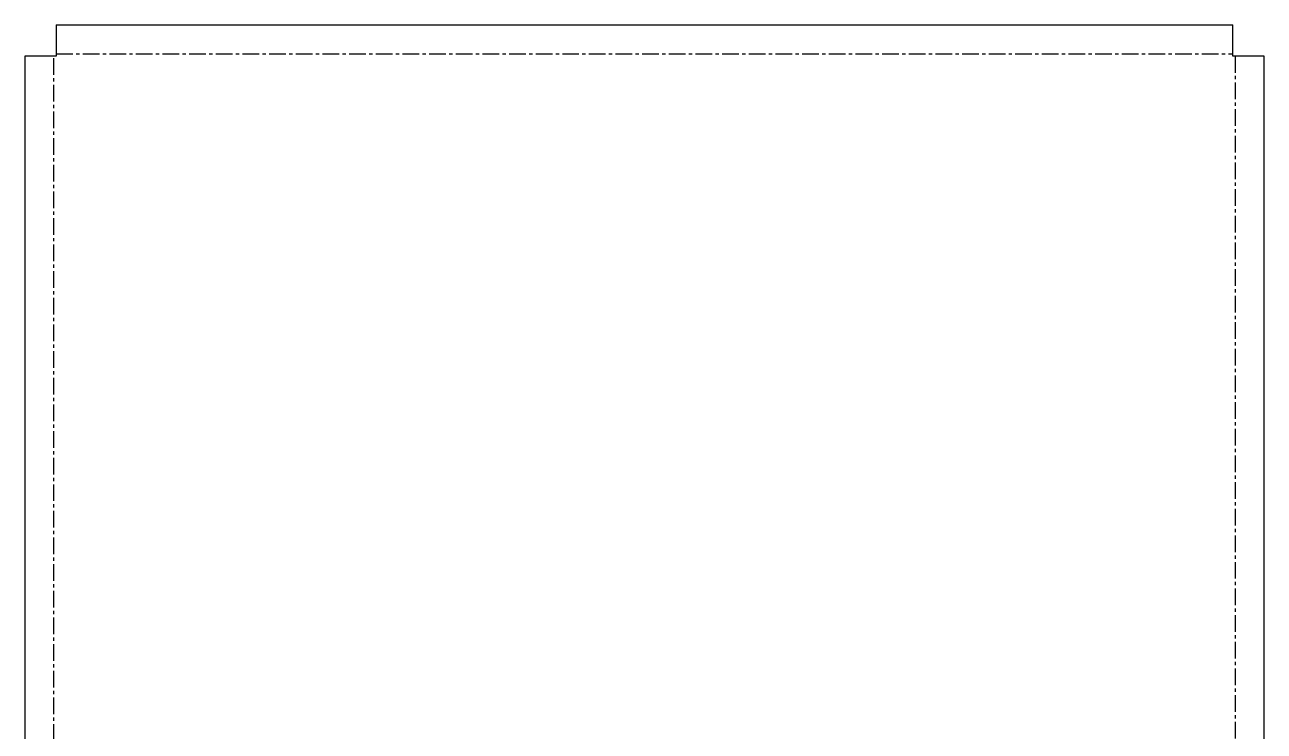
# Model space of a CAD drawing. Extents: x -28 to 1088, y -1245 to 28.
# Drawn here: x -28 to 1088, y -608 to 28 of the extents above; entities that cross this region are included whole.
import ezdxf

# ---------------------------------------------------------------- set-up
doc = ezdxf.new("R2010")
doc.units = 0
doc.header["$MEASUREMENT"] = 0
doc.linetypes.add('AXES', pattern=[24, 15, -3, 3, -3])
doc.layers.get('0').update_dxf_attribs({"linetype": 'CONTINUOUS'})

msp = doc.modelspace()

# ---------------------------------------------------------------- linework, layer by layer
at = {"color": 7}
for p, q in [((0, 28.163419), (1060, 28.163419)), ((0, 28.163419), (0, 0)), ((1060, 0), (1060, 28.163419)), ((0, 0), (-28.163419, 0)), ((-28.163419, 0), (-28.163419, -1146)), ((1088.163419, 0), (1060, 0)), ((1088.163419, -1146), (1088.163419, 0))]:
    msp.add_line(p, q, dxfattribs=at)
at = {"color": 1, "linetype": 'AXES'}
for p, q in [((-2.08171, -1217), (-2.08171, 0)), ((0, 2.08171), (1060, 2.08171)), ((1062.08171, 0), (1062.08171, -1217))]:
    msp.add_line(p, q, dxfattribs=at)

doc.saveas('drawing.dxf')
